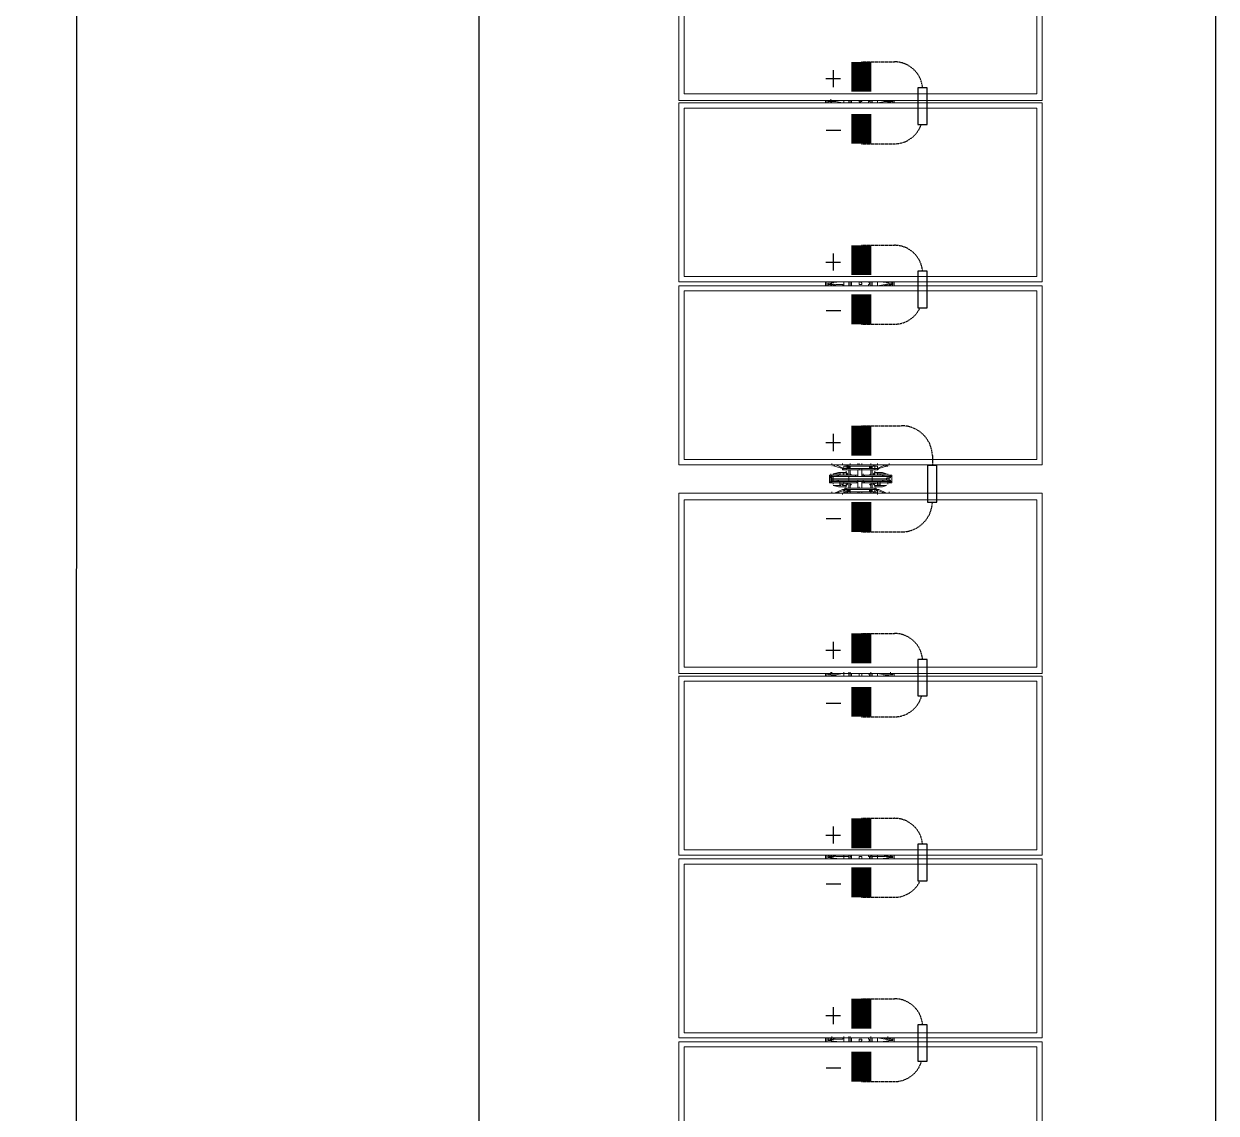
# Model space of a CAD drawing. Header units: feet. Extents: x -13743 to 68376, y -48 to 67763.
# Drawn here: x -226.5 to 70.7, y 64197.8 to 64469.4 of the extents above; entities that cross this region are included whole.
import ezdxf
from ezdxf.lldxf.tags import DXFTag

# ---------------------------------------------------------------- set-up
doc = ezdxf.new("R2010")
doc.units = ezdxf.units.FT
doc.header["$MEASUREMENT"] = 0
doc.linetypes.add('HIDDEN', pattern=[0.375, 0.25, -0.125])
for name, color, linetype in [('E-DC HARNESS-POS', 10, 'DC HARNESS CABLE'), ('E-HARN-COMP', 8, 'Continuous'), ('E-TRNK-CABL-NEG', 6, 'HIDDEN'), ('E-TRUNK-CABLE-POS', 6, 'HIDDEN'), ('G-ANNO-TEXT', 1, 'Continuous'), ('Polarity-Text', 7, 'Continuous')]:
    doc.layers.add(name, color=color, linetype=linetype)
doc.styles.get("Standard").update_dxf_attribs({"font": 'arial.ttf'})
tags = doc.linetypes.add('DC HARNESS CABLE', pattern='A,0.5,-0.2,["DH",Standard,S=0.1,R=0,X=-0.1,Y=-0.05],-0.2', length=0.9).pattern_tags.tags
tags[6] = DXFTag(74, 10)

# ---------------------------------------------------------------- blocks, each defined once
blk = doc.blocks.new('A$C4742fff2')
at = {"lineweight": 5}
for points in [[(1.4583, 0), (1.2283, 0), (1.2283, 0.4666), (1.4583, 0.4666)], [(1.4516, 0.46), (1.2349, 0.46), (1.2349, 0.0067), (1.4516, 0.0067)], [(1.4633, 0.4666), (1.6933, 0.4666), (1.6933, 0), (1.4633, 0)], [(1.6866, 0.46), (1.4699, 0.46), (1.4699, 0.0067), (1.6866, 0.0067)], [(1.6983, 0.4666), (1.9283, 0.4666), (1.9283, 0), (1.6983, 0)], [(1.9216, 0.46), (1.7049, 0.46), (1.7049, 0.0067), (1.9216, 0.0067)], [(1.9316, 0), (2.1632, 0), (2.1632, 0.4666), (1.9316, 0.4666)], [(2.1549, 0.46), (1.9399, 0.46), (1.9399, 0.0067), (2.1549, 0.0067)], [(2.1999, 0), (2.4299, 0), (2.4299, 0.4666), (2.1999, 0.4666)], [(2.2066, 0.46), (2.4232, 0.46), (2.4232, 0.0067), (2.2066, 0.0067)], [(2.6649, 0.4666), (2.4349, 0.4666), (2.4349, 0), (2.6649, 0)], [(2.4416, 0.46), (2.6582, 0.46), (2.6582, 0.0067), (2.4416, 0.0067)], [(2.8999, 0.4666), (2.6682, 0.4666), (2.6682, 0), (2.8999, 0)], [(2.6766, 0.46), (2.8915, 0.46), (2.8915, 0.0067), (2.6766, 0.0067)], [(2.1632, 0.27), (2.1632, 0.2683), (2.1632, 0.27), (2.1632, 0.2767)], [(2.1982, 0.2683), (2.1999, 0.2683), (2.1999, 0.27), (2.1999, 0.2767), (2.1999, 0.27), (2.1999, 0.2683)], [(2.1732, 0.2683), (2.1716, 0.2617), (2.1716, 0.2517), (2.1732, 0.2517), (2.1732, 0.2533), (2.1732, 0.2517), (2.1716, 0.2517), (2.1716, 0.2617)], [(2.1716, 0.2517), (2.1716, 0.2617), (2.1716, 0.2517), (2.1732, 0.2517), (2.1749, 0.25), (2.1732, 0.2517), (2.1749, 0.25), (2.1749, 0.2517), (2.1749, 0.25), (2.1732, 0.2517), (2.1749, 0.25), (2.1732, 0.2517)], [(2.1732, 0.26), (2.1766, 0.26), (2.1766, 0.2683), (2.1766, 0.26), (2.1732, 0.26), (2.1732, 0.2683), (2.1732, 0.26), (2.1732, 0.2583)], [(2.1749, 0.2683), (2.1766, 0.2683)], [(2.1782, 0.27), (2.1766, 0.27), (2.1766, 0.2717), (2.1766, 0.27), (2.1782, 0.27), (2.1799, 0.27)], [(2.1799, 0.2683), (2.1799, 0.2483), (2.1782, 0.2483), (2.1782, 0.2683)], [(2.1799, 0.2633), (2.1782, 0.2633)], [(2.1799, 0.2617), (2.1782, 0.2617)], [(2.1832, 0.27), (2.1816, 0.27)], [(2.1816, 0.2683), (2.1816, 0.2483), (2.1849, 0.2483), (2.1849, 0.2683)], [(2.1866, 0.2733), (2.1849, 0.2733), (2.1866, 0.2733), (2.1849, 0.2733), (2.1866, 0.2733), (2.1849, 0.2733), (2.1849, 0.2717), (2.1849, 0.2733)], [(2.1866, 0.27), (2.1849, 0.27), (2.1849, 0.2683), (2.1849, 0.2717), (2.1866, 0.2717), (2.1866, 0.2617), (2.1866, 0.24), (2.1866, 0.2617), (2.1849, 0.2617), (2.1866, 0.2617), (2.1866, 0.2717), (2.1849, 0.2717), (2.1849, 0.27), (2.1849, 0.2717), (2.1849, 0.27)], [(2.1866, 0.2633), (2.1849, 0.2633)], [(2.1882, 0.2683), (2.1882, 0.26), (2.1866, 0.26), (2.1866, 0.2683), (2.1866, 0.26), (2.1866, 0.2567), (2.1866, 0.26), (2.1882, 0.26), (2.1882, 0.2683), (2.1866, 0.2683)], [(2.1882, 0.2683), (2.1899, 0.2617), (2.1899, 0.2517), (2.1882, 0.2517), (2.1866, 0.25), (2.1866, 0.255), (2.1882, 0.255), (2.1882, 0.2567), (2.1899, 0.2517), (2.1899, 0.2617), (2.1899, 0.2517), (2.1882, 0.25), (2.1899, 0.2517), (2.1899, 0.2533), (2.1899, 0.2517), (2.1899, 0.2617)], [(2.1966, 0.255), (2.1949, 0.255), (2.1949, 0.2567), (2.1982, 0.2667), (2.1949, 0.2567), (2.1949, 0.255), (2.1982, 0.255), (2.1982, 0.2517), (2.1949, 0.2517), (2.1949, 0.255)], [(2.1682, 0.2483), (2.1666, 0.2483), (2.1666, 0.25), (2.1649, 0.2483), (2.1649, 0.2467), (2.1632, 0.2467), (2.1649, 0.2467), (2.1682, 0.2467), (2.1682, 0.2483), (2.1666, 0.2483), (2.1682, 0.2483), (2.1666, 0.2483), (2.1682, 0.2483), (2.1666, 0.2483), (2.1682, 0.2483), (2.1666, 0.2483), (2.1682, 0.2483), (2.1666, 0.2483), (2.1666, 0.25), (2.1649, 0.2483), (2.1649, 0.2467), (2.1649, 0.2483), (2.1649, 0.25), (2.1666, 0.25), (2.1682, 0.25), (2.1682, 0.2483), (2.1682, 0.2467), (2.1666, 0.2467), (2.1682, 0.2467), (2.1682, 0.2483), (2.1666, 0.2483)], [(2.1666, 0.25), (2.1649, 0.2483), (2.1666, 0.2467), (2.1682, 0.2483)], [(2.1666, 0.25), (2.1649, 0.25), (2.1649, 0.2483), (2.1649, 0.2467), (2.1666, 0.2467), (2.1682, 0.2467), (2.1682, 0.2483), (2.1682, 0.25)], [(2.1666, 0.25), (2.1649, 0.2483), (2.1666, 0.2467), (2.1682, 0.2483)], [(2.1666, 0.255), (2.1682, 0.255)], [(2.1682, 0.2483), (2.1666, 0.2483)], [(2.1682, 0.2483), (2.1666, 0.2483)], [(2.1682, 0.2567), (2.1682, 0.255)], [(2.1766, 0.2467), (2.1699, 0.2467)], [(2.1732, 0.2567), (2.1732, 0.2517), (2.1749, 0.2517), (2.1749, 0.25), (2.1766, 0.255), (2.1749, 0.255), (2.1749, 0.2567)], [(2.1732, 0.2517), (2.1749, 0.2517), (2.1749, 0.25), (2.1766, 0.255), (2.1749, 0.255), (2.1749, 0.2567), (2.1732, 0.2567)], [(2.1749, 0.26), (2.1749, 0.2567)], [(2.1749, 0.2483), (2.1766, 0.2483)], [(2.1766, 0.2483), (2.1749, 0.2483)], [(2.1882, 0.2567), (2.1899, 0.2517), (2.1882, 0.2517), (2.1866, 0.25), (2.1866, 0.255), (2.1882, 0.255)], [(2.1882, 0.2517), (2.1866, 0.25), (2.1866, 0.2517), (2.1866, 0.25)], [(2.1882, 0.2483), (2.1932, 0.2483), (2.1866, 0.2483)], [(2.1932, 0.2467), (2.1866, 0.2467)], [(2.1882, 0.2583), (2.1882, 0.26)], [(2.1932, 0.255), (2.1932, 0.2517), (2.1949, 0.2517), (2.1932, 0.2517), (2.1932, 0.215), (2.1949, 0.215), (2.1932, 0.215), (2.1932, 0.2117), (2.1949, 0.21), (2.1932, 0.2117), (2.1949, 0.2117), (2.1949, 0.215), (2.1982, 0.215), (2.1982, 0.2167), (2.1999, 0.2167), (2.1999, 0.25), (2.1982, 0.25), (2.1982, 0.2517), (2.1982, 0.25), (2.1999, 0.25), (2.1999, 0.2517), (2.1999, 0.25), (2.1999, 0.2167), (2.1982, 0.2167), (2.1982, 0.215), (2.1949, 0.215), (2.1949, 0.2117), (2.1966, 0.2117), (2.1949, 0.2117), (2.1949, 0.21), (2.1982, 0.2), (2.1949, 0.21), (2.1949, 0.2117), (2.1982, 0.2117), (2.1982, 0.215), (2.1999, 0.215), (2.1999, 0.2133), (2.1999, 0.215), (2.1999, 0.2167), (2.1999, 0.215), (2.1982, 0.215), (2.1982, 0.2117), (2.1949, 0.2117), (2.1932, 0.2117), (2.1932, 0.215), (2.1949, 0.215), (2.1932, 0.215), (2.1932, 0.2517), (2.1949, 0.2517), (2.1932, 0.2517), (2.1932, 0.255), (2.1932, 0.2567), (2.1949, 0.2567), (2.1932, 0.2567), (2.1932, 0.255), (2.1949, 0.255), (2.1982, 0.255), (2.1982, 0.2517), (2.1999, 0.2517), (2.1999, 0.2533), (2.1999, 0.2517), (2.1982, 0.2517), (2.1949, 0.2517), (2.1949, 0.255)], [(2.1966, 0.25), (2.1949, 0.2483), (2.1966, 0.2467), (2.1982, 0.2483)], [(2.1966, 0.25), (2.1949, 0.2483), (2.1966, 0.2467), (2.1982, 0.2483)], [(2.1966, 0.2467), (2.1982, 0.2467), (2.1982, 0.2483), (2.1982, 0.25), (2.1966, 0.25), (2.1949, 0.25), (2.1949, 0.2483), (2.1949, 0.2467)], [(2.2016, 0.2467), (2.1999, 0.2467)], [(1.4599, 0.235), (1.4616, 0.235), (1.4616, 0.2317), (1.4599, 0.2317), (1.4583, 0.2333), (1.4583, 0.235)], [(1.6949, 0.235), (1.6966, 0.235), (1.6966, 0.2317), (1.6933, 0.2317), (1.6933, 0.2333), (1.6933, 0.235)], [(1.9299, 0.235), (1.9316, 0.235), (1.9316, 0.2317), (1.9283, 0.2317), (1.9283, 0.2333), (1.9283, 0.235)], [(2.1649, 0.2367), (2.1632, 0.2367)], [(2.1649, 0.235), (2.1632, 0.235)], [(2.1649, 0.2317), (2.1632, 0.2317)], [(2.1649, 0.2317), (2.1632, 0.2317)], [(2.1766, 0.2367), (2.1766, 0.24), (2.1766, 0.2367), (2.1782, 0.2367), (2.1766, 0.2367), (2.1782, 0.2367), (2.1766, 0.2367), (2.1766, 0.24), (2.1766, 0.2367), (2.1782, 0.2367), (2.1699, 0.2367), (2.1782, 0.2367)], [(2.1782, 0.2367), (2.1766, 0.2367)], [(2.1782, 0.23), (2.1766, 0.23), (2.1766, 0.2267), (2.1766, 0.23)], [(2.1866, 0.24), (2.1866, 0.2367), (2.1849, 0.2367), (2.1932, 0.2367), (2.1849, 0.2367), (2.1866, 0.2367), (2.1866, 0.24), (2.1849, 0.24), (2.1849, 0.2383), (2.1849, 0.24)], [(2.1866, 0.24), (2.1866, 0.2367), (2.1849, 0.2367), (2.1866, 0.2367), (2.1849, 0.2367), (2.1866, 0.2367)], [(2.1866, 0.2367), (2.1849, 0.2367)], [(2.1866, 0.2267), (2.1866, 0.23), (2.1849, 0.23), (2.1866, 0.23)], [(2.1882, 0.2367), (2.1866, 0.2367)], [(2.2016, 0.2367), (2.1999, 0.2367)], [(2.2016, 0.235), (2.1999, 0.235)], [(2.2016, 0.2317), (2.1999, 0.2317)], [(2.2016, 0.2317), (2.1999, 0.2317)], [(2.4332, 0.235), (2.4316, 0.235), (2.4316, 0.2317), (2.4332, 0.2317), (2.4349, 0.2333), (2.4349, 0.235)], [(2.6682, 0.235), (2.6666, 0.235), (2.6649, 0.2333), (2.6666, 0.2333), (2.6666, 0.2317), (2.6682, 0.2317), (2.6682, 0.2333)], [(2.1666, 0.22), (2.1666, 0.2217), (2.1649, 0.22), (2.1632, 0.22), (2.1649, 0.22), (2.1666, 0.2217), (2.1666, 0.22), (2.1682, 0.22), (2.1666, 0.22), (2.1682, 0.22), (2.1666, 0.22), (2.1682, 0.22), (2.1666, 0.22), (2.1682, 0.22), (2.1666, 0.22), (2.1649, 0.22), (2.1649, 0.2183), (2.1649, 0.22)], [(2.1682, 0.22), (2.1682, 0.2183), (2.1666, 0.2183), (2.1682, 0.2183), (2.1682, 0.22), (2.1682, 0.2217), (2.1666, 0.2217), (2.1649, 0.2217), (2.1649, 0.22), (2.1649, 0.2183), (2.1682, 0.2183), (2.1682, 0.22), (2.1666, 0.22), (2.1682, 0.22), (2.1666, 0.22), (2.1682, 0.22), (2.1666, 0.22), (2.1682, 0.22), (2.1666, 0.22), (2.1682, 0.22), (2.1666, 0.22)], [(2.1666, 0.2217), (2.1649, 0.22), (2.1666, 0.2183), (2.1682, 0.22)], [(2.1666, 0.2217), (2.1649, 0.22), (2.1666, 0.2183), (2.1682, 0.22)], [(2.1666, 0.2217), (2.1649, 0.2217), (2.1649, 0.22), (2.1649, 0.2183), (2.1666, 0.2183), (2.1682, 0.2183), (2.1682, 0.22), (2.1682, 0.2217)], [(2.1666, 0.2183), (2.1649, 0.2183)], [(2.1732, 0.2), (2.1716, 0.205), (2.1716, 0.215), (2.1732, 0.215), (2.1732, 0.2133), (2.1732, 0.215), (2.1716, 0.215), (2.1716, 0.205), (2.1732, 0.2), (2.1732, 0.2083), (2.1766, 0.2083), (2.1766, 0.1983), (2.1749, 0.1983), (2.1766, 0.1983), (2.1766, 0.2083), (2.1732, 0.2083)], [(2.1732, 0.215), (2.1749, 0.2167), (2.1749, 0.215), (2.1749, 0.2167), (2.1732, 0.215), (2.1749, 0.2167), (2.1766, 0.2117), (2.1749, 0.2167), (2.1732, 0.215), (2.1732, 0.21)], [(2.1832, 0.2), (2.1816, 0.2), (2.1816, 0.2183), (2.1799, 0.2183), (2.1799, 0.1983), (2.1782, 0.1983), (2.1782, 0.2183), (2.1782, 0.1983), (2.1799, 0.1983), (2.1799, 0.1967), (2.1816, 0.1967), (2.1816, 0.2)], [(2.1866, 0.2267), (2.1866, 0.205), (2.1849, 0.205), (2.1866, 0.205), (2.1866, 0.2267), (2.1866, 0.2283), (2.1849, 0.2283), (2.1866, 0.2283)], [(2.1866, 0.2167), (2.1882, 0.215), (2.1866, 0.2167), (2.1866, 0.215)], [(2.1882, 0.2167), (2.1899, 0.215)], [(2.1882, 0.2), (2.1899, 0.205), (2.1899, 0.215), (2.1899, 0.2133), (2.1899, 0.215), (2.1899, 0.205)], [(2.1949, 0.22), (2.1966, 0.22), (2.1966, 0.2217)], [(2.1966, 0.2217), (2.1949, 0.22), (2.1966, 0.2183), (2.1982, 0.22)], [(2.1966, 0.2217), (2.1949, 0.22), (2.1966, 0.2183), (2.1982, 0.22)], [(2.1966, 0.2183), (2.1982, 0.2183), (2.1982, 0.22), (2.1982, 0.2217), (2.1966, 0.2217), (2.1949, 0.2217), (2.1949, 0.22), (2.1949, 0.2183)], [(2.1949, 0.2183), (2.1966, 0.2183), (2.1949, 0.2183), (2.1949, 0.22)], [(2.1982, 0.22), (2.1966, 0.22)], [(2.1982, 0.22), (2.1966, 0.22)], [(2.2016, 0.22), (2.1999, 0.22)], [(2.1666, 0.2117), (2.1682, 0.2117)], [(2.1732, 0.21), (2.1732, 0.2083), (2.1732, 0.21), (2.1732, 0.2117), (2.1766, 0.2117), (2.1732, 0.2117)], [(2.1749, 0.2117), (2.1749, 0.2083)], [(2.1799, 0.205), (2.1782, 0.205)], [(2.1799, 0.2033), (2.1782, 0.2033)], [(2.1866, 0.2033), (2.1849, 0.2033)], [(2.1882, 0.21), (2.1882, 0.2083), (2.1882, 0.21), (2.1882, 0.2117), (2.1866, 0.2117), (2.1866, 0.2083), (2.1866, 0.2117), (2.1882, 0.2117)], [(2.1882, 0.1983), (2.1866, 0.1983), (2.1882, 0.1983), (2.1866, 0.1983), (2.1866, 0.2083), (2.1882, 0.2083), (2.1882, 0.2), (2.1882, 0.2083), (2.1866, 0.2083), (2.1866, 0.1983)], [(2.1632, 0.19), (2.1632, 0.1967), (2.1632, 0.1983), (2.1632, 0.1967)], [(2.1799, 0.1967), (2.1799, 0.195), (2.1782, 0.195)], [(2.1799, 0.195), (2.1782, 0.195)], [(2.1799, 0.195), (2.1782, 0.195)], [(2.1832, 0.1983), (2.1816, 0.1983)], [(2.1832, 0.1967), (2.1816, 0.1967)], [(2.1999, 0.1967), (2.1999, 0.19), (2.1999, 0.1967), (2.1999, 0.1983), (2.1982, 0.1983), (2.1999, 0.1983)]]:
    blk.add_lwpolyline(points, close=True, dxfattribs=at)
for points in [[(2.1549, 0.0067), (2.1549, 0.46)], [(2.1632, 0.4666), (2.1632, 0)], [(2.1999, 0), (2.1999, 0.4666)], [(2.2066, 0.0067), (2.2066, 0.46)], [(1.4583, 0.2783), (1.4633, 0.2783)], [(1.6933, 0.2783), (1.6983, 0.2783)], [(1.9283, 0.2783), (1.9316, 0.2783)], [(2.4349, 0.2783), (2.4299, 0.2783)], [(2.6682, 0.2783), (2.6649, 0.2783)], [(1.4633, 0.27), (1.4616, 0.2717), (1.4616, 0.275), (1.4599, 0.275), (1.4616, 0.275), (1.4599, 0.275), (1.4616, 0.265), (1.4616, 0.2567), (1.4633, 0.255), (1.4649, 0.255)], [(1.4599, 0.2733), (1.4599, 0.27)], [(1.6966, 0.27), (1.6966, 0.2717), (1.6966, 0.2733), (1.6949, 0.2733), (1.6949, 0.275), (1.6966, 0.275)], [(1.6983, 0.255), (1.6966, 0.255), (1.6966, 0.265), (1.6949, 0.275)], [(1.6949, 0.2733), (1.6949, 0.27)], [(1.9333, 0.255), (1.9316, 0.255), (1.9316, 0.2567), (1.9299, 0.265), (1.9299, 0.275), (1.9299, 0.2733), (1.9316, 0.2717), (1.9316, 0.27)], [(1.9299, 0.2733), (1.9299, 0.27)], [(2.1632, 0.2667), (2.1632, 0.2667)], [(2.1632, 0.2667), (2.1632, 0.2667)], [(2.1649, 0.215), (2.1649, 0.2167), (2.1649, 0.215), (2.1682, 0.215), (2.1699, 0.215), (2.1699, 0.2133), (2.1682, 0.2133), (2.1682, 0.2117), (2.1682, 0.21), (2.1682, 0.2117), (2.1666, 0.2117), (2.1666, 0.2133), (2.1682, 0.2133), (2.1682, 0.215), (2.1699, 0.215), (2.1699, 0.2517), (2.1682, 0.2517), (2.1682, 0.2533), (2.1666, 0.2533), (2.1666, 0.255), (2.1682, 0.255), (2.1682, 0.2567), (2.1632, 0.2667), (2.1682, 0.2567), (2.1682, 0.255), (2.1666, 0.255), (2.1632, 0.255), (2.1632, 0.2533), (2.1649, 0.2533), (2.1649, 0.2517), (2.1632, 0.2517), (2.1632, 0.2533), (2.1632, 0.2517), (2.1649, 0.2517), (2.1649, 0.25), (2.1632, 0.25), (2.1632, 0.2167), (2.1649, 0.2167), (2.1632, 0.2167), (2.1632, 0.25), (2.1632, 0.2517), (2.1649, 0.2517)], [(2.1732, 0.2617), (2.1732, 0.2617)], [(2.1732, 0.2617), (2.1732, 0.2617)], [(2.1749, 0.2683), (2.1749, 0.2683)], [(2.1799, 0.2717), (2.1782, 0.2717), (2.1799, 0.2717), (2.1799, 0.2683), (2.1816, 0.2683), (2.1816, 0.2717), (2.1832, 0.2717), (2.1849, 0.2717), (2.1832, 0.2717), (2.1849, 0.2717), (2.1866, 0.2717), (2.1866, 0.2733), (2.1849, 0.2733), (2.1832, 0.2717), (2.1849, 0.2717), (2.1832, 0.2717), (2.1816, 0.2717), (2.1799, 0.2717), (2.1782, 0.2717), (2.1799, 0.2717), (2.1782, 0.2717), (2.1766, 0.2733), (2.1782, 0.2733), (2.1766, 0.2733), (2.1782, 0.2717), (2.1766, 0.2717), (2.1766, 0.2617), (2.1766, 0.24), (2.1766, 0.2383), (2.1782, 0.2383), (2.1766, 0.2383), (2.1766, 0.24), (2.1766, 0.2617), (2.1766, 0.2717), (2.1782, 0.2717), (2.1799, 0.2717), (2.1782, 0.2717), (2.1766, 0.2733), (2.1782, 0.2733), (2.1849, 0.2733), (2.1832, 0.2717)], [(2.1849, 0.2717), (2.1866, 0.2717), (2.1882, 0.2717), (2.1866, 0.2717), (2.1866, 0.2733), (2.1849, 0.2733), (2.1832, 0.2733), (2.1782, 0.2733), (2.1766, 0.2733), (2.1766, 0.2717), (2.1782, 0.27), (2.1782, 0.2683), (2.1782, 0.27), (2.1766, 0.2717), (2.1766, 0.2733), (2.1782, 0.2733), (2.1766, 0.2733), (2.1782, 0.2717), (2.1799, 0.2717), (2.1816, 0.2717), (2.1832, 0.2717), (2.1816, 0.2717), (2.1816, 0.2683), (2.1816, 0.27), (2.1832, 0.27), (2.1816, 0.27), (2.1832, 0.27), (2.1816, 0.27), (2.1799, 0.27), (2.1816, 0.27), (2.1799, 0.27), (2.1816, 0.27), (2.1816, 0.2683), (2.1832, 0.2683), (2.1816, 0.2683), (2.1816, 0.2483), (2.1816, 0.2183), (2.1849, 0.2183), (2.1849, 0.2483), (2.1849, 0.2183), (2.1816, 0.2183), (2.1816, 0.2483), (2.1849, 0.2483), (2.1849, 0.2683), (2.1816, 0.2683), (2.1816, 0.2483), (2.1832, 0.2483)], [(2.1849, 0.1933), (2.1782, 0.1933), (2.1766, 0.1933), (2.1782, 0.1933), (2.1766, 0.1933), (2.1766, 0.195), (2.1766, 0.1967), (2.1766, 0.205), (2.1766, 0.2267), (2.1766, 0.2283), (2.1782, 0.2283), (2.1766, 0.2283), (2.1766, 0.2267), (2.1766, 0.205), (2.1766, 0.1967), (2.1766, 0.195), (2.1766, 0.1967), (2.1782, 0.1967), (2.1799, 0.1967), (2.1799, 0.1983), (2.1799, 0.2183), (2.1816, 0.2183), (2.1816, 0.2483), (2.1799, 0.2483), (2.1799, 0.2683), (2.1782, 0.2683), (2.1782, 0.2483), (2.1799, 0.2483), (2.1799, 0.2183), (2.1782, 0.2183), (2.1782, 0.2483), (2.1782, 0.2183), (2.1799, 0.2183), (2.1799, 0.2483), (2.1816, 0.2483)], [(2.1782, 0.2717), (2.1799, 0.2717), (2.1782, 0.2717), (2.1799, 0.2717), (2.1799, 0.2683), (2.1816, 0.2683), (2.1816, 0.2483), (2.1816, 0.1983), (2.1849, 0.1983), (2.1849, 0.2183), (2.1849, 0.1983), (2.1816, 0.1983), (2.1816, 0.2183)], [(2.1849, 0.2717), (2.1849, 0.2717)], [(2.1882, 0.2617), (2.1882, 0.2617)], [(2.1882, 0.2617), (2.1882, 0.2617)], [(2.1982, 0.27), (2.1982, 0.27)], [(2.1982, 0.27), (2.1982, 0.27)], [(2.1982, 0.2667), (2.1982, 0.2667)], [(2.1982, 0.2667), (2.1982, 0.2667)], [(2.4316, 0.255), (2.4299, 0.255), (2.4316, 0.2567), (2.4316, 0.265), (2.4332, 0.275), (2.4316, 0.275), (2.4316, 0.2717), (2.4299, 0.27)], [(2.4332, 0.27), (2.4332, 0.2733)], [(2.6649, 0.27), (2.6666, 0.2717), (2.6666, 0.275), (2.6682, 0.275)], [(2.6666, 0.255), (2.6649, 0.255), (2.6649, 0.2567), (2.6666, 0.265), (2.6666, 0.275)], [(2.6682, 0.27), (2.6682, 0.2733)], [(1.4583, 0.2483), (1.4633, 0.2483)], [(1.4583, 0.2467), (1.4633, 0.2467), (1.4649, 0.2467)], [(1.4583, 0.245), (1.4616, 0.245), (1.4633, 0.245), (1.4633, 0.2467)], [(1.4649, 0.2483), (1.4633, 0.2483), (1.4633, 0.255)], [(1.6933, 0.2483), (1.6966, 0.2483)], [(1.6933, 0.2467), (1.6966, 0.2467), (1.6983, 0.2467)], [(1.6983, 0.2483), (1.6966, 0.2483), (1.6966, 0.255)], [(1.6966, 0.245), (1.6966, 0.2467)], [(1.9283, 0.2483), (1.9316, 0.2483)], [(1.9283, 0.2467), (1.9316, 0.2467), (1.9333, 0.2467)], [(1.9316, 0.2467), (1.9316, 0.245), (1.9283, 0.245)], [(1.9333, 0.2483), (1.9316, 0.2483), (1.9316, 0.255)], [(2.1632, 0.2517), (2.1632, 0.25), (2.1649, 0.25), (2.1649, 0.2517), (2.1682, 0.2517), (2.1682, 0.2533), (2.1666, 0.2533), (2.1666, 0.255), (2.1682, 0.255), (2.1682, 0.2533), (2.1699, 0.2533), (2.1699, 0.2517), (2.1682, 0.2517), (2.1699, 0.2517), (2.1699, 0.2533), (2.1682, 0.2533), (2.1682, 0.255), (2.1666, 0.255), (2.1632, 0.255), (2.1632, 0.2533), (2.1649, 0.2533), (2.1649, 0.2517), (2.1682, 0.2517), (2.1699, 0.2517), (2.1699, 0.215), (2.1682, 0.215), (2.1699, 0.215), (2.1699, 0.2133), (2.1682, 0.2133), (2.1682, 0.2117), (2.1666, 0.2117), (2.1682, 0.2117), (2.1682, 0.21), (2.1632, 0.2), (2.1682, 0.21), (2.1682, 0.2117), (2.1666, 0.2117), (2.1632, 0.2117), (2.1632, 0.2133), (2.1649, 0.2133), (2.1649, 0.215), (2.1632, 0.215), (2.1632, 0.2133), (2.1632, 0.215), (2.1649, 0.215), (2.1649, 0.2133), (2.1632, 0.2133), (2.1632, 0.2117), (2.1666, 0.2117), (2.1666, 0.2133), (2.1682, 0.2133), (2.1682, 0.215), (2.1649, 0.215), (2.1632, 0.215), (2.1632, 0.2167), (2.1632, 0.215)], [(2.1649, 0.25), (2.1649, 0.25)], [(2.1649, 0.2483), (2.1649, 0.2483)], [(2.1649, 0.2483), (2.1666, 0.2483)], [(2.1666, 0.2467), (2.1649, 0.2467), (2.1666, 0.2467), (2.1682, 0.2467)], [(2.1649, 0.2467), (2.1649, 0.2467)], [(2.1666, 0.25), (2.1666, 0.25)], [(2.1666, 0.2483), (2.1682, 0.2483)], [(2.1666, 0.2483), (2.1682, 0.2483)], [(2.1666, 0.2483), (2.1682, 0.2483)], [(2.1666, 0.2483), (2.1682, 0.2483)], [(2.1666, 0.2467), (2.1666, 0.2467)], [(2.1682, 0.2517), (2.1682, 0.2517)], [(2.1682, 0.25), (2.1682, 0.25)], [(2.1682, 0.2483), (2.1682, 0.2483)], [(2.1682, 0.2467), (2.1682, 0.2467)], [(2.1699, 0.2517), (2.1699, 0.2517)], [(2.1699, 0.2517), (2.1699, 0.2517)], [(2.1699, 0.2483), (2.1766, 0.2483)], [(2.1732, 0.2483), (2.1699, 0.2483)], [(2.1749, 0.245), (2.1732, 0.2467)], [(2.1749, 0.2483), (2.1766, 0.2483)], [(2.1749, 0.2483), (2.1766, 0.2483)], [(2.1749, 0.2483), (2.1766, 0.2483)], [(2.1749, 0.2483), (2.1766, 0.2483)], [(2.1882, 0.2483), (2.1899, 0.2483), (2.1882, 0.2483), (2.1866, 0.2483), (2.1882, 0.2483), (2.1866, 0.2483), (2.1882, 0.2483), (2.1866, 0.2483)], [(2.1882, 0.2467), (2.1866, 0.245)], [(2.1916, 0.2517), (2.1899, 0.2517), (2.1882, 0.25), (2.1899, 0.2517), (2.1916, 0.2517), (2.1899, 0.2517)], [(2.1932, 0.2517), (2.1932, 0.2517)], [(2.1932, 0.2517), (2.1932, 0.2517)], [(2.1949, 0.2517), (2.1949, 0.2517)], [(2.1949, 0.2483), (2.1949, 0.2467), (2.1949, 0.2483), (2.1966, 0.2483), (2.1982, 0.2483), (2.1982, 0.2467), (2.1966, 0.2467), (2.1949, 0.2467), (2.1949, 0.2483), (2.1966, 0.25), (2.1966, 0.2483), (2.1982, 0.2483), (2.1966, 0.2483), (2.1982, 0.2483), (2.1966, 0.2483), (2.1982, 0.2483), (2.1966, 0.2483), (2.1982, 0.2483), (2.1966, 0.2483), (2.1982, 0.2483), (2.1982, 0.2467), (2.1966, 0.2467), (2.1949, 0.2467), (2.1966, 0.2467), (2.1982, 0.2467), (2.1982, 0.2483), (2.1982, 0.25), (2.1966, 0.25), (2.1949, 0.25), (2.1949, 0.2483), (2.1966, 0.25), (2.1966, 0.2483), (2.1982, 0.2483), (2.1966, 0.2483), (2.1982, 0.2483), (2.1966, 0.2483), (2.1982, 0.2483), (2.1966, 0.2483), (2.1982, 0.2483), (2.1966, 0.2483), (2.1982, 0.2483), (2.1999, 0.2483)], [(2.1949, 0.25), (2.1949, 0.25)], [(2.1949, 0.2483), (2.1949, 0.2483)], [(2.1949, 0.2467), (2.1949, 0.2467)], [(2.1966, 0.25), (2.1966, 0.25)], [(2.1966, 0.2483), (2.1982, 0.2483)], [(2.1966, 0.2467), (2.1966, 0.2467)], [(2.1982, 0.25), (2.1982, 0.25)], [(2.1982, 0.2483), (2.1982, 0.2483)], [(2.1982, 0.2467), (2.1982, 0.2467)], [(2.4316, 0.2483), (2.4299, 0.2483), (2.4299, 0.255)], [(2.4349, 0.2483), (2.4299, 0.2483)], [(2.4349, 0.2467), (2.4299, 0.2467), (2.4316, 0.2467)], [(2.4349, 0.245), (2.4316, 0.245), (2.4299, 0.245), (2.4299, 0.2467)], [(2.6666, 0.2483), (2.6649, 0.2483), (2.6649, 0.255)], [(2.6682, 0.2483), (2.6649, 0.2483)], [(2.6682, 0.2467), (2.6649, 0.2467), (2.6666, 0.2467)], [(2.6649, 0.2467), (2.6649, 0.245), (2.6682, 0.245)], [(1.6933, 0.245), (1.6966, 0.245), (1.6983, 0.245)], [(2.1716, 0.235), (2.1699, 0.235), (2.1699, 0.2317), (2.1782, 0.2317), (2.1699, 0.2317), (2.1716, 0.2317)], [(2.1699, 0.235), (2.1699, 0.2317)], [(2.1766, 0.2367), (2.1782, 0.2367)], [(2.1782, 0.23), (2.1766, 0.23), (2.1782, 0.23), (2.1766, 0.23), (2.1766, 0.2317), (2.1766, 0.23), (2.1766, 0.2267), (2.1766, 0.23), (2.1766, 0.2317), (2.1766, 0.23)], [(2.1849, 0.2367), (2.1866, 0.2367)], [(2.1849, 0.23), (2.1866, 0.23), (2.1866, 0.2267), (2.1866, 0.23), (2.1849, 0.23), (2.1866, 0.23), (2.1866, 0.2317), (2.1866, 0.23), (2.1849, 0.23), (2.1849, 0.2317), (2.1932, 0.2317), (2.1932, 0.235), (2.1949, 0.235)], [(2.1882, 0.23), (2.1866, 0.23), (2.1849, 0.23), (2.1849, 0.2317), (2.1932, 0.2317), (2.1949, 0.2317)], [(2.1866, 0.2367), (2.1882, 0.2367)], [(2.1866, 0.2367), (2.1882, 0.2367)], [(2.1932, 0.2317), (2.1932, 0.235)], [(1.4583, 0.2233), (1.4599, 0.2217), (1.4616, 0.2217), (1.4616, 0.2233), (1.4633, 0.2233), (1.4633, 0.22), (1.4633, 0.2183), (1.4633, 0.2117), (1.4616, 0.2017), (1.4599, 0.195), (1.4599, 0.1933), (1.4616, 0.1933)], [(1.4583, 0.22), (1.4633, 0.22), (1.4649, 0.22)], [(1.4633, 0.2183), (1.4583, 0.2183)], [(1.6933, 0.2233), (1.6933, 0.2217), (1.6966, 0.2217), (1.6966, 0.2233), (1.6983, 0.2233), (1.6966, 0.2233), (1.6966, 0.22)], [(1.6966, 0.2117), (1.6966, 0.2183), (1.6983, 0.22), (1.6966, 0.22), (1.6933, 0.22)], [(1.6966, 0.2183), (1.6933, 0.2183)], [(1.9283, 0.2233), (1.9283, 0.2217), (1.9299, 0.2217), (1.9316, 0.2233), (1.9316, 0.22), (1.9316, 0.2183)], [(1.9283, 0.22), (1.9316, 0.22), (1.9333, 0.22)], [(1.9283, 0.2183), (1.9316, 0.2183), (1.9316, 0.2117), (1.9299, 0.2017), (1.9299, 0.1933), (1.9316, 0.1933)], [(2.1649, 0.2217), (2.1649, 0.2217)], [(2.1649, 0.22), (2.1649, 0.22)], [(2.1649, 0.2183), (2.1649, 0.2183)], [(2.1666, 0.2183), (2.1649, 0.2183)], [(2.1666, 0.2217), (2.1666, 0.2217)], [(2.1666, 0.22), (2.1682, 0.22), (2.1666, 0.22)], [(2.1666, 0.2183), (2.1666, 0.2183)], [(2.1682, 0.2217), (2.1682, 0.2217)], [(2.1682, 0.22), (2.1682, 0.22)], [(2.1682, 0.2183), (2.1682, 0.2183)], [(2.1682, 0.215), (2.1682, 0.215)], [(2.1682, 0.215), (2.1682, 0.215)], [(2.1699, 0.22), (2.1732, 0.22), (2.1749, 0.2217)], [(2.1766, 0.22), (2.1699, 0.22), (2.1766, 0.22), (2.1749, 0.22), (2.1749, 0.2183), (2.1766, 0.2183), (2.1749, 0.2183), (2.1766, 0.2183), (2.1749, 0.2183), (2.1766, 0.2183), (2.1749, 0.2183), (2.1766, 0.2183), (2.1699, 0.2183)], [(2.1699, 0.215), (2.1699, 0.215)], [(2.1699, 0.215), (2.1699, 0.215)], [(2.1732, 0.215), (2.1749, 0.2167), (2.1732, 0.215), (2.1749, 0.2167), (2.1732, 0.215), (2.1716, 0.215), (2.1716, 0.205), (2.1716, 0.215)], [(2.1866, 0.1933), (2.1849, 0.1933), (2.1866, 0.1933), (2.1849, 0.1933), (2.1849, 0.195), (2.1849, 0.1983), (2.1849, 0.195), (2.1832, 0.195), (2.1849, 0.195), (2.1849, 0.1933), (2.1849, 0.195), (2.1849, 0.1967), (2.1866, 0.1967), (2.1866, 0.195), (2.1866, 0.1933), (2.1849, 0.1933), (2.1866, 0.1933), (2.1866, 0.195), (2.1849, 0.195), (2.1849, 0.1933), (2.1832, 0.1933), (2.1782, 0.1933), (2.1766, 0.1933), (2.1766, 0.195), (2.1782, 0.195), (2.1782, 0.1967), (2.1799, 0.1967), (2.1816, 0.1967), (2.1799, 0.1967), (2.1816, 0.1967), (2.1832, 0.1967), (2.1832, 0.195), (2.1849, 0.195), (2.1832, 0.195), (2.1832, 0.1967), (2.1816, 0.1967), (2.1816, 0.1983), (2.1816, 0.1967), (2.1832, 0.1967), (2.1832, 0.195), (2.1832, 0.1967), (2.1816, 0.1967), (2.1816, 0.2), (2.1799, 0.2), (2.1816, 0.2), (2.1816, 0.2183), (2.1832, 0.2183)], [(2.1932, 0.22), (2.1866, 0.22), (2.1932, 0.22), (2.1882, 0.22), (2.1866, 0.2217)], [(2.1866, 0.22), (2.1866, 0.2183), (2.1882, 0.2183), (2.1866, 0.2183), (2.1932, 0.2183)], [(2.1866, 0.2183), (2.1882, 0.2183), (2.1866, 0.2183), (2.1882, 0.2183), (2.1899, 0.2183), (2.1882, 0.2183)], [(2.1899, 0.215), (2.1882, 0.2167), (2.1899, 0.215), (2.1882, 0.21), (2.1899, 0.215), (2.1882, 0.215), (2.1882, 0.2167), (2.1866, 0.2167), (2.1866, 0.2117), (2.1866, 0.2167), (2.1882, 0.2167), (2.1882, 0.215), (2.1899, 0.215), (2.1899, 0.205), (2.1899, 0.215), (2.1916, 0.215)], [(2.1932, 0.215), (2.1932, 0.215)], [(2.1932, 0.215), (2.1932, 0.215)], [(2.1966, 0.22), (2.1982, 0.22), (2.1982, 0.2183), (2.1966, 0.2183), (2.1982, 0.2183), (2.1982, 0.22), (2.1982, 0.2217), (2.1966, 0.2217), (2.1949, 0.2217), (2.1949, 0.22)], [(2.1949, 0.2217), (2.1949, 0.2217)], [(2.1966, 0.22), (2.1966, 0.2217), (2.1949, 0.22)], [(2.1949, 0.22), (2.1949, 0.22)], [(2.1949, 0.22), (2.1949, 0.2183), (2.1966, 0.2183)], [(2.1949, 0.2183), (2.1949, 0.2183)], [(2.1949, 0.215), (2.1949, 0.215)], [(2.1949, 0.215), (2.1949, 0.215)], [(2.1966, 0.2217), (2.1966, 0.2217)], [(2.1966, 0.22), (2.1982, 0.22)], [(2.1966, 0.22), (2.1982, 0.22)], [(2.1966, 0.22), (2.1982, 0.22)], [(2.1966, 0.22), (2.1982, 0.22)], [(2.1966, 0.22), (2.1982, 0.22)], [(2.1966, 0.22), (2.1982, 0.22)], [(2.1966, 0.22), (2.1982, 0.22)], [(2.1966, 0.22), (2.1982, 0.22)], [(2.1966, 0.22), (2.1982, 0.22)], [(2.1966, 0.22), (2.1982, 0.22)], [(2.1966, 0.22), (2.1982, 0.22)], [(2.1966, 0.22), (2.1982, 0.22)], [(2.1966, 0.22), (2.1982, 0.22)], [(2.1982, 0.22), (2.1966, 0.22)], [(2.1982, 0.22), (2.1982, 0.2183), (2.1966, 0.2183)], [(2.1966, 0.22), (2.1982, 0.22)], [(2.1966, 0.2183), (2.1966, 0.2183)], [(2.1982, 0.2217), (2.1982, 0.2217)], [(2.1982, 0.22), (2.1982, 0.22)], [(2.1982, 0.2183), (2.1982, 0.2183)], [(2.4349, 0.2233), (2.4332, 0.2217), (2.4316, 0.2217), (2.4316, 0.2233), (2.4299, 0.2233), (2.4299, 0.22), (2.4299, 0.2183), (2.4299, 0.2117), (2.4316, 0.2017), (2.4332, 0.195), (2.4332, 0.1933), (2.4349, 0.1933)], [(2.4349, 0.22), (2.4299, 0.22), (2.4316, 0.22)], [(2.4299, 0.2183), (2.4349, 0.2183)], [(2.6682, 0.2233), (2.6682, 0.2217), (2.6666, 0.2217), (2.6666, 0.2233), (2.6649, 0.2233), (2.6649, 0.22), (2.6649, 0.2183)], [(2.6682, 0.22), (2.6649, 0.22), (2.6666, 0.22)], [(2.6682, 0.2183), (2.6649, 0.2183), (2.6649, 0.2117), (2.6666, 0.2017), (2.6666, 0.1933), (2.6666, 0.1917), (2.6682, 0.1917)], [(1.6983, 0.2117), (1.6966, 0.2117), (1.6966, 0.2017), (1.6949, 0.195), (1.6949, 0.1933), (1.6966, 0.1933)], [(2.1632, 0.2), (2.1632, 0.2)], [(2.1632, 0.2), (2.1632, 0.2)], [(2.1732, 0.205), (2.1732, 0.205)], [(2.1732, 0.205), (2.1732, 0.205)], [(2.1749, 0.2), (2.1749, 0.2)], [(2.1749, 0.2), (2.1749, 0.2)], [(2.1866, 0.1967), (2.1866, 0.205), (2.1866, 0.1967), (2.1866, 0.195), (2.1849, 0.195), (2.1832, 0.195)], [(2.1882, 0.205), (2.1882, 0.205)], [(2.1882, 0.205), (2.1882, 0.205)], [(2.1982, 0.2), (2.1982, 0.2)], [(2.1982, 0.2), (2.1982, 0.2)], [(1.4583, 0.19), (1.4633, 0.19)], [(1.4633, 0.1983), (1.4616, 0.195), (1.4616, 0.1933), (1.4599, 0.1933), (1.4599, 0.1917), (1.4616, 0.1917)], [(1.4599, 0.1967), (1.4599, 0.1933), (1.4599, 0.1917)], [(1.6933, 0.19), (1.6983, 0.19)], [(1.6949, 0.1917), (1.6949, 0.1933), (1.6966, 0.1933), (1.6966, 0.195), (1.6966, 0.1983)], [(1.6949, 0.1967), (1.6949, 0.1933), (1.6949, 0.1917), (1.6966, 0.1917)], [(1.9283, 0.19), (1.9316, 0.19)], [(1.9316, 0.1983), (1.9316, 0.195), (1.9299, 0.1933), (1.9299, 0.1917), (1.9316, 0.1917)], [(1.9299, 0.1967), (1.9299, 0.1933), (1.9299, 0.1917)], [(2.1632, 0.1967), (2.1632, 0.1967)], [(2.1782, 0.1967), (2.1766, 0.1967), (2.1766, 0.195), (2.1782, 0.1967), (2.1782, 0.1983), (2.1766, 0.1983), (2.1782, 0.1983), (2.1782, 0.1967), (2.1766, 0.195), (2.1766, 0.1933), (2.1766, 0.195), (2.1782, 0.195), (2.1766, 0.195), (2.1766, 0.1933), (2.1766, 0.195), (2.1782, 0.195), (2.1782, 0.1967), (2.1799, 0.1967), (2.1816, 0.1967)], [(2.1782, 0.1967), (2.1799, 0.1967)], [(2.1799, 0.1967), (2.1782, 0.195)], [(2.1799, 0.1967), (2.1799, 0.195), (2.1782, 0.195)], [(2.1782, 0.1967), (2.1799, 0.1967)], [(2.1782, 0.195), (2.1799, 0.195)], [(2.1799, 0.1967), (2.1816, 0.1967)], [(2.1799, 0.1967), (2.1816, 0.1967)], [(2.1832, 0.1967), (2.1816, 0.1967), (2.1832, 0.1967)], [(2.1832, 0.1967), (2.1832, 0.195)], [(2.1832, 0.1967), (2.1832, 0.195)], [(2.1849, 0.195), (2.1849, 0.1967), (2.1866, 0.1967), (2.1849, 0.1967), (2.1866, 0.1967), (2.1849, 0.1967)], [(2.1849, 0.195), (2.1849, 0.195)], [(2.1982, 0.1967), (2.1982, 0.1967)], [(2.1982, 0.1967), (2.1982, 0.1967)], [(2.4299, 0.1983), (2.4316, 0.195), (2.4316, 0.1933), (2.4332, 0.1933), (2.4332, 0.1917), (2.4349, 0.1917)], [(2.4349, 0.19), (2.4299, 0.19)], [(2.4332, 0.1967), (2.4332, 0.1933), (2.4332, 0.1917)], [(2.6666, 0.1917), (2.6666, 0.195), (2.6649, 0.1983)], [(2.6682, 0.19), (2.6649, 0.19)], [(2.6666, 0.1933), (2.6682, 0.1933), (2.6682, 0.1967)]]:
    blk.add_lwpolyline(points, dxfattribs=at)
at = {"color": 8, "lineweight": 5, "true_color": 0x808080}
for points in [[(1.4583, 0.2767), (1.4633, 0.2767)], [(1.6933, 0.2767), (1.6983, 0.2767)], [(1.9283, 0.2767), (1.9316, 0.2767)], [(2.4349, 0.2767), (2.4299, 0.2767)], [(2.6682, 0.2767), (2.6649, 0.2767)], [(1.4633, 0.2733), (1.4633, 0.275), (1.4599, 0.275), (1.4583, 0.26)], [(1.4583, 0.2717), (1.4583, 0.2717)], [(1.4599, 0.2733), (1.4599, 0.2733)], [(1.4633, 0.2717), (1.4616, 0.2717), (1.4616, 0.27), (1.4633, 0.2633)], [(1.4633, 0.2667), (1.4633, 0.27), (1.4649, 0.27)], [(1.6983, 0.2733), (1.6966, 0.275), (1.6949, 0.275), (1.6933, 0.26)], [(1.6933, 0.2717), (1.6933, 0.27), (1.6933, 0.2717), (1.6949, 0.2717)], [(1.6949, 0.2733), (1.6949, 0.2733)], [(1.6983, 0.2717), (1.6966, 0.2717), (1.6966, 0.27), (1.6983, 0.2633)], [(1.6983, 0.2667), (1.6966, 0.2683), (1.6966, 0.27), (1.6983, 0.27), (1.6966, 0.27)], [(1.9316, 0.2733), (1.9316, 0.275), (1.9299, 0.275), (1.9283, 0.26)], [(1.9299, 0.2733), (1.9299, 0.2733)], [(1.9316, 0.2633), (1.9316, 0.2717), (1.9333, 0.2717)], [(1.9316, 0.2667), (1.9316, 0.27), (1.9333, 0.27)], [(2.1782, 0.2733), (2.1782, 0.2733)], [(2.1782, 0.2733), (2.1782, 0.2733)], [(2.1849, 0.2733), (2.1849, 0.2733)], [(2.1849, 0.2733), (2.1849, 0.2733)], [(2.4299, 0.2733), (2.4299, 0.275), (2.4332, 0.275), (2.4349, 0.26)], [(2.4299, 0.2717), (2.4316, 0.2717), (2.4316, 0.27), (2.4299, 0.2633)], [(2.4299, 0.2667), (2.4299, 0.27), (2.4316, 0.27)], [(2.4332, 0.2733), (2.4332, 0.2733)], [(2.6649, 0.2733), (2.6649, 0.275), (2.6666, 0.275), (2.6682, 0.26)], [(2.6649, 0.2717), (2.6666, 0.2717), (2.6649, 0.27), (2.6649, 0.2633)], [(2.6649, 0.2667), (2.6649, 0.27)], [(2.6682, 0.2733), (2.6682, 0.2733)], [(2.6682, 0.2717), (2.6682, 0.27), (2.6682, 0.2717), (2.6699, 0.2717)], [(1.4583, 0.255), (1.4633, 0.255)], [(1.6933, 0.255), (1.6966, 0.255)], [(1.9283, 0.255), (1.9316, 0.255)], [(2.4349, 0.255), (2.4299, 0.255)], [(2.6682, 0.255), (2.6649, 0.255)], [(2.1849, 0.23), (2.1866, 0.23)], [(2.1849, 0.23), (2.1866, 0.23)], [(1.4633, 0.2117), (1.4583, 0.2117)], [(1.4583, 0.2083), (1.4599, 0.1933)], [(1.4633, 0.195), (1.4616, 0.195), (1.4616, 0.1967), (1.4633, 0.205)], [(1.4649, 0.1983), (1.4633, 0.1983), (1.4633, 0.2)], [(1.6966, 0.2117), (1.6933, 0.2117)], [(1.6933, 0.2083), (1.6949, 0.1933)], [(1.6983, 0.195), (1.6966, 0.195), (1.6966, 0.1967), (1.6983, 0.205)], [(1.6983, 0.1983), (1.6966, 0.1983), (1.6983, 0.2)], [(1.9316, 0.2117), (1.9283, 0.2117)], [(1.9283, 0.2083), (1.9299, 0.1933)], [(1.9316, 0.205), (1.9316, 0.195), (1.9333, 0.195)], [(1.9316, 0.1983), (1.9316, 0.2)], [(2.4299, 0.2117), (2.4349, 0.2117)], [(2.4299, 0.195), (2.4316, 0.195), (2.4316, 0.1967), (2.4299, 0.205)], [(2.4299, 0.1983), (2.4299, 0.2)], [(2.4349, 0.2083), (2.4332, 0.1933)], [(2.6649, 0.2117), (2.6682, 0.2117)], [(2.6649, 0.195), (2.6666, 0.195), (2.6649, 0.1967), (2.6649, 0.205)], [(2.6666, 0.1983), (2.6649, 0.1983), (2.6649, 0.2)], [(2.6682, 0.2083), (2.6666, 0.1933)], [(1.4583, 0.1967), (1.4583, 0.195), (1.4583, 0.1983)], [(1.4583, 0.19), (1.4633, 0.19)], [(1.4599, 0.195), (1.4599, 0.195)], [(1.4599, 0.1917), (1.4633, 0.1917), (1.4633, 0.1933)], [(1.4599, 0.1933), (1.4599, 0.1933)], [(1.6933, 0.1983), (1.6933, 0.195), (1.6933, 0.1967)], [(1.6933, 0.19), (1.6983, 0.19)], [(1.6949, 0.1917), (1.6966, 0.1917), (1.6966, 0.1933), (1.6983, 0.1933)], [(1.6949, 0.1933), (1.6949, 0.1933)], [(1.9283, 0.1983), (1.9283, 0.195), (1.9283, 0.1967)], [(1.9283, 0.19), (1.9316, 0.19)], [(1.9299, 0.1917), (1.9316, 0.1917), (1.9316, 0.1933)], [(1.9299, 0.1933), (1.9299, 0.1933)], [(2.1782, 0.1967), (2.1799, 0.1967)], [(2.1782, 0.1967), (2.1799, 0.1967)], [(2.1782, 0.195), (2.1782, 0.195)], [(2.1782, 0.195), (2.1782, 0.195)], [(2.1849, 0.195), (2.1849, 0.195)], [(2.1849, 0.195), (2.1849, 0.195)], [(2.4332, 0.1917), (2.4316, 0.1917), (2.4299, 0.1933)], [(2.4349, 0.19), (2.4299, 0.19)], [(2.4332, 0.1933), (2.4332, 0.1933)], [(2.4349, 0.1983), (2.4349, 0.195), (2.4349, 0.1967)], [(2.6666, 0.1917), (2.6649, 0.1917), (2.6649, 0.1933)], [(2.6682, 0.19), (2.6649, 0.19)], [(2.6682, 0.1983), (2.6682, 0.195), (2.6682, 0.1967)], [(2.6682, 0.1933), (2.6682, 0.1933)]]:
    blk.add_lwpolyline(points, dxfattribs=at)
for points in [[(1.4583, 0.2717), (1.4583, 0.27)], [(1.9283, 0.2717), (1.9283, 0.27)], [(2.1649, 0.27), (2.1632, 0.27)], [(2.1666, 0.255), (2.1632, 0.265), (2.1632, 0.2667), (2.1632, 0.2683), (2.1632, 0.2667), (2.1632, 0.265)], [(2.1766, 0.2617), (2.1766, 0.27)], [(2.1782, 0.2367), (2.1799, 0.2367), (2.1782, 0.2367), (2.1782, 0.2383), (2.1782, 0.2633), (2.1782, 0.2383), (2.1782, 0.2367), (2.1799, 0.2367), (2.1782, 0.2367), (2.1766, 0.2367)], [(2.1799, 0.2733), (2.1782, 0.2733)], [(2.1799, 0.27), (2.1782, 0.27), (2.1799, 0.27), (2.1782, 0.27), (2.1799, 0.27), (2.1782, 0.27), (2.1799, 0.27), (2.1816, 0.27), (2.1832, 0.27), (2.1849, 0.27), (2.1832, 0.27), (2.1816, 0.27)], [(2.1816, 0.2717), (2.1799, 0.2717)], [(2.1849, 0.2717), (2.1832, 0.2717)], [(2.1866, 0.27), (2.1849, 0.27), (2.1832, 0.27), (2.1849, 0.27), (2.1866, 0.27), (2.1866, 0.2617)], [(2.1866, 0.2733), (2.1849, 0.2733)], [(2.1866, 0.2367), (2.1849, 0.2367), (2.1849, 0.2383), (2.1849, 0.2633), (2.1849, 0.2383), (2.1849, 0.2367), (2.1866, 0.2367), (2.1849, 0.2367)], [(2.1999, 0.265), (2.1999, 0.2667), (2.1982, 0.2667), (2.1999, 0.2667), (2.1999, 0.265), (2.1949, 0.255)], [(2.1999, 0.2667), (2.1999, 0.2683), (2.1982, 0.2683), (2.1999, 0.2683)], [(2.2016, 0.27), (2.1999, 0.27)], [(2.4349, 0.2717), (2.4349, 0.27)], [(2.1632, 0.2567), (2.1632, 0.255), (2.1632, 0.2567), (2.1616, 0.2567)], [(2.1666, 0.25), (2.1649, 0.25)], [(2.1649, 0.2467), (2.1649, 0.22)], [(2.1682, 0.25), (2.1682, 0.2517)], [(2.1682, 0.22), (2.1682, 0.2467)], [(2.1749, 0.25), (2.1766, 0.25)], [(2.1782, 0.26), (2.1766, 0.26)], [(2.1782, 0.255), (2.1766, 0.255)], [(2.1882, 0.26), (2.1866, 0.26)], [(2.1882, 0.255), (2.1866, 0.255)], [(2.1882, 0.25), (2.1866, 0.25)], [(2.1949, 0.2517), (2.1949, 0.25)], [(2.1949, 0.2467), (2.1949, 0.22)], [(2.1999, 0.25), (2.1982, 0.25)], [(2.1982, 0.22), (2.1982, 0.2467)], [(2.2016, 0.2567), (2.1999, 0.2567), (2.1999, 0.255), (2.1999, 0.2567)], [(2.1782, 0.23), (2.1766, 0.23), (2.1782, 0.23), (2.1799, 0.23)], [(2.1782, 0.2317), (2.1782, 0.2033), (2.1782, 0.2283)], [(2.1799, 0.23), (2.1782, 0.23)], [(2.1866, 0.2367), (2.1849, 0.2367)], [(2.1849, 0.2317), (2.1849, 0.2283), (2.1849, 0.2033)], [(2.1866, 0.23), (2.1849, 0.23)], [(2.1866, 0.23), (2.1849, 0.23)], [(2.1649, 0.2183), (2.1649, 0.2167)], [(2.1682, 0.215), (2.1682, 0.2183)], [(2.1766, 0.2167), (2.1749, 0.2167)], [(2.1882, 0.2167), (2.1866, 0.2167)], [(2.1949, 0.2183), (2.1949, 0.215)], [(2.1982, 0.2167), (2.1982, 0.2183)], [(2.1616, 0.2117), (2.1632, 0.2117), (2.1632, 0.21), (2.1632, 0.2117)], [(2.1632, 0.2017), (2.1632, 0.2), (2.1632, 0.1983), (2.1632, 0.2), (2.1632, 0.2017), (2.1666, 0.2117)], [(2.1782, 0.2117), (2.1766, 0.2117)], [(2.1782, 0.2083), (2.1766, 0.2083)], [(2.1766, 0.1967), (2.1766, 0.205)], [(2.1849, 0.1967), (2.1832, 0.1967), (2.1849, 0.1967), (2.1832, 0.1967), (2.1816, 0.1967), (2.1799, 0.1967), (2.1816, 0.1967), (2.1799, 0.1967), (2.1816, 0.1967), (2.1832, 0.1967), (2.1849, 0.1967), (2.1832, 0.1967), (2.1849, 0.1967), (2.1866, 0.1967), (2.1866, 0.205), (2.1866, 0.1967)], [(2.1882, 0.2117), (2.1866, 0.2117)], [(2.1882, 0.2083), (2.1866, 0.2083)], [(2.1949, 0.2117), (2.1999, 0.2017), (2.1982, 0.2017), (2.1982, 0.2), (2.1982, 0.2017), (2.1999, 0.2017)], [(2.1999, 0.2), (2.1982, 0.2), (2.1982, 0.1983), (2.1982, 0.2)], [(2.1999, 0.2117), (2.2016, 0.2117), (2.1999, 0.2117), (2.1999, 0.21)], [(2.1649, 0.1967), (2.1632, 0.1967)], [(2.1799, 0.1967), (2.1782, 0.1967)], [(2.1799, 0.1967), (2.1782, 0.1967)], [(2.1782, 0.195), (2.1782, 0.1933)], [(2.1849, 0.1933), (2.1849, 0.195)], [(2.2016, 0.1967), (2.1999, 0.1967)]]:
    blk.add_lwpolyline(points, close=True, dxfattribs=at)

msp = doc.modelspace()

# ---------------------------------------------------------------- linework, layer by layer
at = {"layer": 'E-DC HARNESS-POS', "ltscale": 0.5}
msp.add_lwpolyline([(70.63, 63950.81), (70.73, 65874.09)], dxfattribs=at)
at = {"layer": 'E-HARN-COMP', "const_width": 5}
for points in [[(-17.69, 64452.5), (-17.69, 64459.95)], [(-17.69, 64439.52), (-17.69, 64446.97)], [(-17.69, 64406.76), (-17.69, 64414.21)], [(-17.69, 64394.53), (-17.69, 64401.98)], [(-17.69, 64361.77), (-17.69, 64369.22)], [(-17.69, 64342.71), (-17.69, 64350.16)], [(-17.69, 64309.95), (-17.69, 64317.41)], [(-17.69, 64296.61), (-17.69, 64304.06)], [(-17.69, 64263.85), (-17.69, 64271.31)], [(-17.69, 64251.6), (-17.69, 64259.06)], [(-17.69, 64218.84), (-17.69, 64226.3)], [(-17.69, 64205.64), (-17.69, 64213.09)]]:
    msp.add_lwpolyline(points, dxfattribs=at)
at = {"layer": 'E-HARN-COMP'}
for points in [[(-1.28, 64448.92), (-1.28, 64453.48), (-3.61, 64453.48), (-3.61, 64448.92)], [(-3.61, 64448.92), (-3.61, 64444.35), (-1.28, 64444.35), (-1.28, 64448.92)], [(-1.28, 64403.18), (-1.28, 64407.74), (-3.61, 64407.74), (-3.61, 64403.18)], [(-3.61, 64403.18), (-3.61, 64398.61), (-1.28, 64398.61), (-1.28, 64403.18)], [(1.11, 64354.75), (1.11, 64359.31), (-1.21, 64359.31), (-1.21, 64354.75)], [(-1.21, 64354.75), (-1.21, 64350.18), (1.11, 64350.18), (1.11, 64354.75)], [(-1.28, 64306.37), (-1.28, 64310.93), (-3.61, 64310.93), (-3.61, 64306.37)], [(-3.61, 64306.37), (-3.61, 64301.81), (-1.28, 64301.81), (-1.28, 64306.37)], [(-1.28, 64260.27), (-1.28, 64264.83), (-3.61, 64264.83), (-3.61, 64260.27)], [(-3.61, 64260.27), (-3.61, 64255.71), (-1.28, 64255.71), (-1.28, 64260.27)], [(-1.28, 64215.26), (-1.28, 64219.83), (-3.61, 64219.83), (-3.61, 64215.26)], [(-3.61, 64215.26), (-3.61, 64210.7), (-1.28, 64210.7), (-1.28, 64215.26)]]:
    msp.add_lwpolyline(points, dxfattribs=at)
at = {"layer": 'E-TRNK-CABL-NEG', "ltscale": 0.1}
for points in [[(-17.69, 64439.52), (-9.46, 64439.52, 0.32416), (-2.78, 64444.35, 0.32416)], [(-17.69, 64394.53), (-9.46, 64394.53, 0.292793), (-3.08, 64398.61, 0.292793)], [(-17.69, 64342.71), (-7.73, 64342.71, 0.404462), (0.01, 64350.19)], [(-17.69, 64296.61), (-9.46, 64296.61, 0.338726), (-2.68, 64301.8, 0.338726)], [(-17.69, 64251.6), (-9.46, 64251.6, 0.293541), (-3.07, 64255.71, 0.293541)], [(-17.69, 64205.64), (-9.46, 64205.64, 0.333388), (-2.71, 64210.7, 0.333388)]]:
    msp.add_lwpolyline(points, format="xyb", dxfattribs=at)
at = {"layer": 'E-TRUNK-CABLE-POS', "ltscale": 0.1}
for points in [[(-17.69, 64459.95), (-9.46, 64459.95, -0.391396), (-2.45, 64453.48, -0.391396)], [(-17.69, 64414.21), (-9.46, 64414.21, -0.391396), (-2.45, 64407.74, -0.391396)], [(-17.69, 64369.22), (-7.73, 64369.22, -0.404462), (0.01, 64361.74), (0.01, 64359.44)], [(-17.69, 64317.41), (-9.46, 64317.41, -0.391396), (-2.45, 64310.93, -0.391396)], [(-17.69, 64271.31), (-9.46, 64271.31, -0.391396), (-2.45, 64264.83, -0.391396)], [(-17.69, 64226.3), (-9.46, 64226.3, -0.391396), (-2.45, 64219.83, -0.391396)]]:
    msp.add_lwpolyline(points, format="xyb", dxfattribs=at)
at = {"layer": 'G-ANNO-TEXT', "flags": 128}
for points in [[(-199.17, 63942.19, -0.427062), (-213.39, 63958.01), (-212.82, 65829.2, 0.298343), (-226.46, 65847.71, 0.298343), (-212.82, 65866.22), (-212.82, 67752.07, -0.354962), (-199.17, 67762.56)], [(-99.31, 63937.13, -0.401002), (-112.95, 63953.13), (-112.95, 64500.06, 0.298343), (-126.6, 64518.56, 0.298343), (-112.95, 64537.07), (-112.95, 65127, -0.298343), (-99.31, 65145.51)]]:
    msp.add_lwpolyline(points, format="xyb", dxfattribs=at)
at = {"layer": 'Polarity-Text'}
for p, q in [((-24.74, 64457.9), (-24.74, 64453.62)), ((-26.55, 64455.76), (-22.93, 64455.76)), ((-26.47, 64442.91), (-22.85, 64442.91)), ((-24.74, 64412.16), (-24.74, 64407.88)), ((-26.55, 64410.02), (-22.93, 64410.02)), ((-26.47, 64397.92), (-22.85, 64397.92)), ((-26.55, 64365.03), (-22.93, 64365.03)), ((-24.74, 64367.17), (-24.74, 64362.89)), ((-26.47, 64346.11), (-22.85, 64346.11)), ((-24.74, 64315.35), (-24.74, 64311.08)), ((-26.55, 64313.21), (-22.93, 64313.21)), ((-26.47, 64300.01), (-22.85, 64300.01)), ((-24.74, 64269.25), (-24.74, 64264.98)), ((-26.55, 64267.11), (-22.93, 64267.11)), ((-26.47, 64255), (-22.85, 64255)), ((-26.55, 64222.1), (-22.93, 64222.1)), ((-24.74, 64224.24), (-24.74, 64219.97)), ((-26.47, 64209.04), (-22.85, 64209.04))]:
    msp.add_line(p, q, dxfattribs=at)

# ---------------------------------------------------------------- block references
at = {"xscale": 194.04614304, "yscale": 194.04614304, "zscale": 194.04614304, "rotation": 90}
msp.add_blockref('A$C4742fff2', (27.37, 63932.6), dxfattribs=at)

doc.saveas('drawing.dxf')
